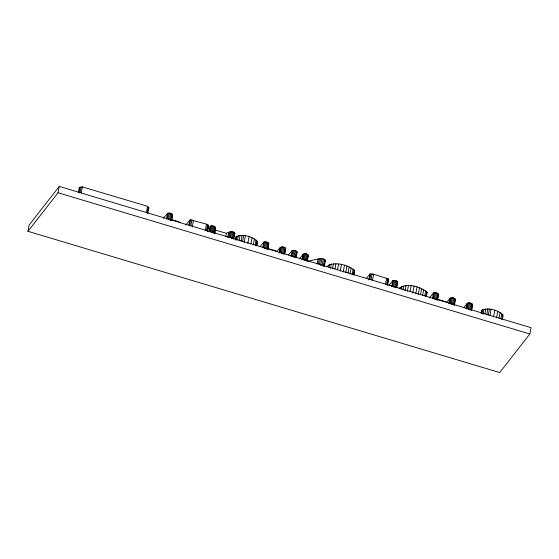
<?xml version="1.0" encoding="UTF-8"?>
<svg xmlns="http://www.w3.org/2000/svg" width="559" height="559" viewBox="0 0 559 559"><rect width="100%" height="100%" fill="white"/><g stroke="black" fill="none" stroke-linecap="round" stroke-linejoin="round"><path stroke-width="0.84" d="M27.95 231.314L29.166 225.004L59.268 186.427L531.05 327.686L529.834 333.996L499.732 372.574L27.95 231.314L58.052 192.743L59.268 186.427M78.316 192.596L79.371 187.538L82.432 186.916L146.458 205.978L148.876 207.655L147.737 213.552M78.924 192.946L80.063 187.055M80.014 192.75L81.153 186.86M81.293 192.806L82.432 186.916M146.451 212.315L147.583 206.425M147.31 212.902L148.449 207.005M166.484 219.128L167.623 213.238L170.712 213.238L172.619 214.726L171.487 220.623M167.379 218.883L168.511 212.986M168.266 219.729L169.566 213M169.419 219.973L170.712 213.238M170.418 220.372L171.718 213.643M171.089 220.875L172.382 214.146M171.375 220.428L172.619 214.726M188.886 225.158L189.864 220.106L190.759 219.862L206.495 224.18L208.605 225.466L207.466 231.363M189.627 225.752L190.759 219.862M190.829 225.822L191.961 219.925M192.233 227.031L193.533 220.295M205.202 230.916L206.495 224.18M206.474 230.483L207.613 224.592M207.172 230.923L208.311 225.025M207.522 230.93L208.605 225.466M209.038 231.845L210.191 226.276L211.505 225.822L213.531 226.06L215.026 226.856L215.432 228.331L214.97 233.466M209.534 231.866L210.666 225.976M210.366 231.719L211.505 225.822M211.218 232.579L212.518 225.85M212.231 232.789L213.531 226.06M213.203 233.173L214.502 226.437M213.887 232.747L215.026 226.856M214.46 233.382L215.432 228.331M225.745 236.695L226.395 233.327C228.855 232.069 232.837 230.385 234.857 233.236L233.725 239.133M227.744 237.4L228.722 232.348M228.806 237.002L229.777 231.95M229.686 237.554L230.818 231.657M230.636 237.526L231.775 231.636M231.636 238.602L232.928 231.866M232.74 238.141L233.879 232.244M233.403 238.63L234.542 232.733M235.479 239.685L236.087 236.743C242.746 233.571 251.864 236.394 257.091 241.16L257.371 242.271L256.728 245.639M235.598 239.266L236.087 236.743M235.905 239.315L235.968 237.163M236.101 240.335L236.911 236.129M237.512 239.874L238.323 235.667M239.161 240.447L240.132 235.395M241.034 241.271L242.166 235.381M242.599 241.418L243.738 235.521M244.115 242.529L245.415 235.793M247.819 243.444L249.111 236.709M250.942 243.626L252.081 237.736M253.29 244.744L254.429 238.847M255.142 245.059L256.113 240.007M256.281 245.373L257.091 241.16M256.469 245.827L257.371 242.271M262.688 247.937L263.82 242.047L266.888 242.033L268.823 243.542L267.691 249.433M263.555 247.686L264.693 241.788M264.435 248.524L265.735 241.788M265.588 248.769L266.888 242.033M266.608 249.174L267.908 242.438M267.447 248.846L268.579 242.948M267.579 249.237L268.823 243.542M279.172 252.703L280.143 247.651L282.693 246.868L284.866 247.518L285.782 248.615L284.81 253.667M279.647 253.017L280.779 247.127M280.513 252.759L281.652 246.868M281.394 253.604L282.693 246.868M282.554 253.849L283.846 247.113M283.574 254.254L284.866 247.518M284.405 253.919L285.537 248.028M291.008 256.42L292.14 250.53L295.201 250.509L297.143 252.018L296.004 257.909M291.896 256.169L293.035 250.278M292.783 257.014L294.083 250.278M293.908 257.245L295.201 250.509M294.935 257.657L296.235 250.921M295.767 257.322L296.906 251.431M302.035 259.453L303.006 254.401L304.424 253.667L306.5 253.898L308.282 255.309L307.15 261.2M302.468 259.802L303.6 253.912M303.292 259.565L304.424 253.667M304.117 260.403L305.417 253.667M305.207 260.627L306.5 253.898M306.15 261.011L307.443 254.275M306.926 260.648L308.065 254.757M307.226 260.11L308.282 255.309M317.107 264.009L318.078 258.957L320.621 258.558L323.284 258.922L324.479 259.39L325.366 260.536L324.234 266.426M318.371 263.764L319.343 258.712M319.482 264.449L320.621 258.558M320.614 265.35L321.914 258.614M321.984 265.651L323.284 258.922M323.179 266.119L324.479 259.39M323.878 266.657L325.17 259.928M328.874 267.307L329.363 264.777C337.825 262.29 348.04 264.987 354.616 270.584L353.805 274.797M330.46 268.369L331.27 264.162M332.493 268.872L333.464 263.82M334.953 268.809L335.924 263.757M337.489 269.878L338.621 263.988M340.2 271.227L341.493 264.491M343.198 272.002L344.491 265.266M345.672 272.82L346.964 266.084M348.012 272.855L349.144 266.964M350.032 273.854L351.171 267.957M352.037 275.021L353.169 269.124M353.26 274.972L354.238 269.92M353.651 274.672L354.616 270.584M368.87 279.933L370.002 274.043L373.678 274.238L388.456 278.962L387.611 285.3M369.772 279.689L370.903 273.798M370.973 279.759L372.105 273.861M372.539 280.129L373.678 274.238M385.507 284.007L386.639 278.116M386.618 284.419L387.75 278.529M387.317 284.859L388.456 278.962M391.684 286.564L392.816 280.667L394.759 280.422L396.911 281.065L397.819 282.162L396.841 287.214M392.572 286.313L393.711 280.422M393.459 287.158L394.759 280.422M394.584 287.389L395.877 280.653M395.611 287.801L396.911 281.065M396.443 287.466L397.582 281.575M400.006 289.073L400.328 287.389C408.86 283.161 420.2 286.578 427.16 292.308L426.349 296.515M401.418 289.024L401.9 286.501M402.997 290.086L403.808 285.88M405.037 290.589L406.009 285.537M407.336 291.372L408.468 285.481M410.026 291.595L411.165 285.705M412.738 292.944L414.037 286.208M415.735 293.727L417.035 286.991M418.209 294.537L419.509 287.808M420.557 294.579L421.689 288.682M422.576 295.571L423.708 289.681M424.742 295.9L425.713 290.848M425.804 296.689L426.776 291.637M426.196 296.396L426.678 293.866M432.414 298.758L433.546 292.867L436.614 292.853L438.549 294.355L437.417 300.253M433.281 298.499L434.42 292.609M434.161 299.344L435.461 292.609M435.321 299.589L436.614 292.853M436.341 299.994L437.634 293.258M437.173 299.659L438.305 293.768M437.473 299.212L438.549 294.355M448.898 303.523L449.876 298.471L451.379 297.688L453.573 297.933L455.515 299.435L454.376 305.326M449.373 303.837L450.512 297.94M450.247 303.579L451.379 297.688M451.12 304.424L452.42 297.688M452.28 304.662L453.573 297.933M453.3 305.074L454.593 298.338M454.132 304.739L455.271 298.848M466.038 308.659L467.017 303.607L468.547 302.824L470.755 303.076L472.641 304.557L471.51 310.455M466.527 308.966L467.659 303.076M467.415 308.715L468.547 302.824M468.309 309.567L469.602 302.831M469.455 309.805L470.755 303.076M470.454 310.21L471.754 303.474M471.279 309.868L472.411 303.977M471.558 309.413L472.641 304.557M481.145 313.676L481.788 310.308C488.447 307.143 497.566 309.959 502.8 314.731L503.079 315.842L502.429 319.21M481.97 313.061L482.62 309.693M483.053 314.284L484.024 309.232M484.863 314.018L485.834 308.966M486.735 314.843L487.874 308.945M488.307 314.983L489.439 309.092M489.984 315.248L491.116 309.358M493.52 317.016L494.82 310.28M496.483 318.036L497.783 311.3M498.998 318.309L500.13 312.418M500.843 318.623L501.821 313.571M501.828 319.783L502.8 314.731M502.331 318.553L502.66 316.869M234.766 233.655L234.857 233.236M388.743 279.402L388.184 280.122M481.788 310.308L481.935 311.195M79.126 188.39L79.371 187.538M148.687 208.297L148.876 207.655M210.191 226.276L210.093 227.632M285.516 249.265L285.782 248.615M455.243 300.078L455.515 299.435M296.871 252.661L297.143 252.018M426.845 293.028L427.16 292.308M325.058 261.214L325.366 260.536M163.473 218.262L167.623 213.238M185.686 225.151L189.864 220.106M260.11 246.519L263.82 242.047M280.143 247.651L277.299 251.298L267.37 248.322M288.423 254.995L292.14 250.53M300.001 258.258L303.006 254.401M366.327 278.445L370.002 274.043M389.099 285.139L392.816 280.667M429.326 297.989L433.546 292.867M449.876 298.471L447.032 302.119L437.096 299.142M463.942 307.541L467.017 303.607M326.596 266.825L329.363 264.777M399.133 288.542L400.328 287.389M208.039 226.185L208.493 225.878M307.247 261.339L318.078 258.957M215.613 230.105L226.395 233.327M171.166 219.428L178.398 221.595L180.312 222.762M58.052 192.743L529.834 333.996"/></g></svg>
